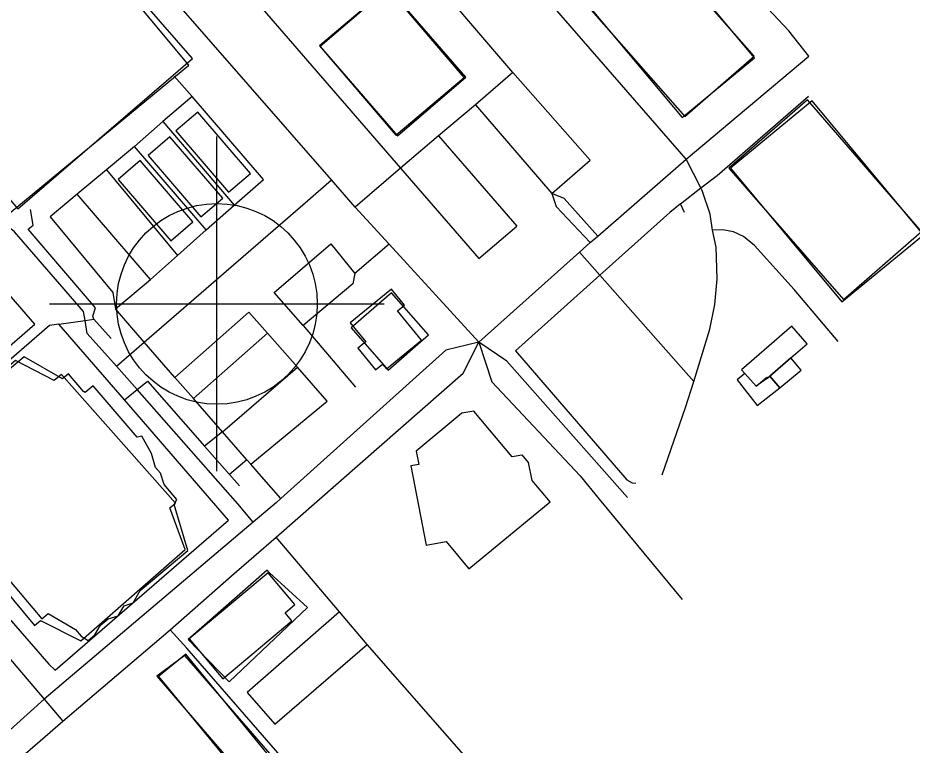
# Model space of a CAD drawing. Header units: metres. Extents: x 5999505 to 6749006, y 1851910 to 2460485.
# Drawn here: x 6332251 to 6333536, y 2150519 to 2151564 of the extents above; entities that cross this region are included whole.
import ezdxf

# ---------------------------------------------------------------- set-up
doc = ezdxf.new("R2010")
doc.units = ezdxf.units.M
for name, color, linetype in [('BUILDINGS', 9, 'Continuous'), ('CL_LOCAL', 4, 'Continuous'), ('CL_MAJOR', 2, 'Continuous'), ('CL_TRAIL', 6, 'Continuous')]:
    doc.layers.add(name, color=color, linetype=linetype)

msp = doc.modelspace()

# ---------------------------------------------------------------- linework, layer by layer
at = {"layer": 'BUILDINGS'}
for points in [[(6333308.184, 2151506.6057), (6333129.989, 2151719.5793), (6333137.6606, 2151726.0703), (6333057.5604, 2151821.7442), (6332946.0435, 2151729.4474), (6333204.3385, 2151420.799), (6333308.184, 2151506.6057)], [(6332016.3039, 2151539.1815), (6332215.1092, 2151310.3048), (6332225.5264, 2151319.249), (6332251.3061, 2151289.5488), (6332501.7358, 2151505.261), (6332288.6459, 2151750.5262), (6332279.0253, 2151742.2309), (6332267.4998, 2151755.468), (6332016.3039, 2151539.1815)], [(6332496.6765, 2151495.727), (6332285.1261, 2151750.118), (6332255.0338, 2151725.2422), (6332245.1663, 2151736.973), (6332009.4429, 2151542.2958), (6332230.5671, 2151276.1743), (6332496.6765, 2151495.727)], [(6333025.1516, 2151630.6866), (6333208.1592, 2151422.1879), (6333307.6148, 2151508.6856), (6333124.578, 2151717.2203), (6333025.1516, 2151630.6866)], [(6332684.1547, 2151523.6909), (6332793.5859, 2151395.3748), (6332891.5488, 2151478.3153), (6332782.1174, 2151606.631), (6332684.1547, 2151523.6909)], [(6332685.1995, 2151522.4446), (6332796.2464, 2151394.625), (6332894.0442, 2151478.8775), (6332783.0264, 2151606.6964), (6332685.1995, 2151522.4446)], [(6333271.5579, 2151348.1667), (6333435.8601, 2151159.7362), (6333548.0363, 2151257.3814), (6333387.4277, 2151442.3955), (6333384.1471, 2151446.1721), (6333271.5579, 2151348.1667)], [(6333433.3982, 2151156.079), (6333550.5155, 2151252.3371), (6333390.9048, 2151444.7702), (6333273.7848, 2151348.1486), (6333359.6856, 2151244.7828), (6333359.6856, 2151244.7828), (6333433.3982, 2151156.079)], [(6332478.007, 2151401.8024), (6332553.5974, 2151313.7727), (6332585.142, 2151340.6394), (6332509.5515, 2151428.669), (6332478.007, 2151401.8024)], [(6332438.0411, 2151366.3758), (6332513.6315, 2151278.346), (6332545.1758, 2151305.1763), (6332469.5857, 2151393.2424), (6332438.0411, 2151366.3758)], [(6332395.0659, 2151332.0661), (6332470.6559, 2151243.9998), (6332502.2006, 2151270.8664), (6332426.6103, 2151358.8962), (6332395.0659, 2151332.0661)], [(6331922.1632, 2151102.7334), (6332069.6765, 2150933.473), (6332118.7848, 2150975.8875), (6332112.5427, 2150983.0378), (6332275.8914, 2151124.0952), (6332151.7786, 2151266.5863), (6331995.011, 2151131.1919), (6331977.882, 2151150.8461), (6331922.1632, 2151102.7334)], [(6332728.0993, 2151126.1287), (6332750.4428, 2151099.0055), (6332739.231, 2151089.6307), (6332764.4752, 2151058.8432), (6332774.503, 2151066.7713), (6332780.0172, 2151060.1731), (6332830.4614, 2151101.2673), (6332795.9323, 2151143.4166), (6332806.2562, 2151151.7063), (6332787.3934, 2151174.4323), (6332728.0993, 2151126.1287)], [(6332729.4463, 2151118.7998), (6332782.6396, 2151058.3314), (6332840.6044, 2151108.9396), (6332787.3815, 2151169.3718), (6332729.4463, 2151118.7998)], [(6333289.8084, 2151058.5799), (6333294.3379, 2151053.4097), (6333310.4532, 2151035.1116), (6333325.7115, 2151048.4221), (6333327.105, 2151046.8089), (6333330.4105, 2151049.6947), (6333360.5134, 2151075.9186), (6333383.7106, 2151096.155), (6333361.672, 2151121.2), (6333289.8084, 2151058.5799)], [(6333330.4105, 2151049.6947), (6333344.6025, 2151032.7229), (6333375.3445, 2151058.2499), (6333360.5134, 2151075.9186), (6333330.4105, 2151049.6947)], [(6332102.4413, 2150948.1691), (6332127.1185, 2150887.4588), (6332119.1983, 2150879.2953), (6332275.2685, 2150691.7625), (6332283.5924, 2150699.1217), (6332341.4928, 2150669.706), (6332491.5151, 2150800.7519), (6332469.2052, 2150860.7874), (6332477.5228, 2150867.3822), (6332313.9547, 2151051.8439), (6332303.6307, 2151043.5544), (6332248.0689, 2151072.1866), (6332102.4413, 2150948.1691)], [(6333283.2467, 2151044.4343), (6333311.9596, 2151007.6846), (6333344.6025, 2151032.7229), (6333330.4105, 2151049.6947), (6333327.105, 2151046.8089), (6333310.4532, 2151035.1116), (6333294.3379, 2151053.4097), (6333283.2467, 2151044.4343)], [(6332898.4162, 2150773.0483), (6333014.9509, 2150869.3089), (6332989.1202, 2150900.101), (6332984.0558, 2150925.9914), (6332975.0608, 2150936.9867), (6332974.4689, 2150936.2634), (6332960.383, 2150933.8293), (6332905.5313, 2150999.4444), (6332888.2164, 2150996.3085), (6332823.0143, 2150942.2275), (6332826.6667, 2150922.9019), (6332814.928, 2150920.8129), (6332837.1533, 2150807.0412), (6332865.624, 2150812.6349), (6332898.4162, 2150773.0483)], [(6332495.8256, 2150671.5434), (6332554.3245, 2150611.2134), (6332666.7552, 2150717.8821), (6332612.5045, 2150767.2915), (6332609.1945, 2150771.0684), (6332495.8256, 2150671.5434)], [(6332545.186, 2150615.3654), (6332644.6204, 2150698.6571), (6332634.7493, 2150710.0237), (6332648.9123, 2150721.9229), (6332610.3074, 2150767.3822), (6332497.009, 2150672.9173), (6332545.186, 2150615.3654)], [(6332731.5943, 2150367.0063), (6332646.5721, 2150470.3669), (6332635.656, 2150461.3539), (6332621.4369, 2150478.5811), (6332628.81, 2150484.3462), (6332492.1397, 2150650.7484), (6332452.9033, 2150618.6654), (6332574.1971, 2150471.32), (6332552.9568, 2150454.0174), (6332585.4589, 2150414.7969), (6332581.3299, 2150411.5539), (6332602.5106, 2150385.5322), (6332633.486, 2150410.7653), (6332661.9214, 2150375.9469), (6332641.2731, 2150359.3675), (6332632.5652, 2150369.6324), (6332609.2588, 2150350.5262), (6332619.7071, 2150338.0627), (6332585.7806, 2150310.3051), (6332616.2494, 2150273.2857), (6332731.5943, 2150367.0063)]]:
    msp.add_lwpolyline(points, close=True, dxfattribs=at)
for points in [[(6332130.3796, 2150884.8836), (6332285.6637, 2150701.5806), (6332294.8098, 2150709.1516), (6332333.8913, 2150686.2605), (6332342.0189, 2150676.7283), (6332352.2244, 2150670.4559), (6332352.2244, 2150670.4559), (6332361.6665, 2150678.3886), (6332369.984, 2150692.1556), (6332380.903, 2150701.5326), (6332395.2969, 2150705.7842), (6332403.9133, 2150720.277), (6332416.546, 2150724.1789), (6332426.9472, 2150741.9338), (6332495.4034, 2150799.628), (6332475.4283, 2150865.6881), (6332479.587, 2150872.5716), (6332461.0084, 2150894.2033), (6332456.1575, 2150910.262), (6332448.9001, 2150918.6949), (6332442.9097, 2150938.7677), (6332429.3392, 2150963.6353), (6332422.5849, 2150961.8699), (6332359.5981, 2151035.926), (6332348.0901, 2151026.1898), (6332345.4648, 2151027.6675), (6332323.9858, 2151052.9636), (6332315.1358, 2151045.7543), (6332260.5959, 2151077.5092), (6332115.1294, 2150955.2743)], [(6332632.1952, 2150486.2119), (6332490.8652, 2150648.9748), (6332450.5322, 2150618.976), (6332450.5322, 2150618.976), (6332577.0807, 2150472.7529)]]:
    msp.add_lwpolyline(points, dxfattribs=at)
at = {"layer": 'CL_LOCAL'}
for points in [[(6333386.1509, 2151508.9585), (6333357.4934, 2151545.2708), (6333327.3649, 2151577.226), (6333279.149, 2151629.9712), (6333232.0082, 2151681.579), (6333184.1996, 2151733.9205), (6333135.6069, 2151787.1058), (6333084.313, 2151843.2257), (6333056.2554, 2151873.9266), (6333030.61, 2151916.586), (6333007.1321, 2151941.0969), (6332880.1249, 2152088.0137), (6332740.7269, 2152242.4954)], [(6333017.462, 2151311.8203), (6333072.5878, 2151359.3574), (6332961.3784, 2151485.3932), (6332681.0288, 2151812.9732), (6332551.0894, 2151963.1191), (6332497.1167, 2151916.8115), (6332442.6126, 2151870.035), (6332388.6691, 2151823.7638), (6332524.2697, 2151667.1268), (6332800.4104, 2151348.1353), (6332912.8779, 2151218.2659), (6332967.3529, 2151265.0071)], [(6332589.0081, 2150840.0063), (6332567.1263, 2150866.2521), (6332422.4688, 2151030.3532), (6332392.7068, 2151064.0904), (6332350.569, 2151111.0352), (6332347.7016, 2151129.5536), (6332345.7247, 2151142.2759), (6332246.7035, 2151256.9653), (6332217.0037, 2151280.2897), (6332166.1241, 2151336.8084), (6332143.4434, 2151344.0564), (6332077.3296, 2151422.544), (6332066.3194, 2151441.4928), (6331988.1881, 2151526.7412), (6331983.2208, 2151532.0972), (6331960.7664, 2151556.273)], [(6332961.3784, 2151485.3932), (6332907.9614, 2151438.9711), (6332854.8842, 2151394.7307), (6332800.4104, 2151348.1353), (6332735.1951, 2151292.3435)], [(6332475.392, 2151480.0996), (6332501.6173, 2151451.1241)], [(6332501.6173, 2151451.1241), (6332459.2129, 2151414.9165), (6332418.5135, 2151379.3867), (6332378.4457, 2151345.8542), (6332336.2843, 2151310.737), (6332297.5746, 2151278.4679)], [(6332561.7689, 2151295.2476), (6332603.941, 2151331.7122), (6332501.6173, 2151451.1241)], [(6332907.9614, 2151438.9711), (6333017.462, 2151311.8203)], [(6332459.2129, 2151414.9165), (6332561.7689, 2151295.2476)], [(6332854.8842, 2151394.7307), (6332967.3529, 2151265.0071)], [(6332521.5949, 2151259.4586), (6332418.5135, 2151379.3867)], [(6332378.4457, 2151345.8542), (6332480.536, 2151222.985)], [(6332392.7068, 2151064.0904), (6332432.3417, 2151098.391), (6332667.346, 2151301.8518), (6332701.3731, 2151331.3198)], [(6332441.6034, 2151188.5331), (6332336.2843, 2151310.737)], [(6333083.3081, 2151250.5215), (6333035.0142, 2151304.5055), (6333017.462, 2151311.8203)], [(6333017.462, 2151311.8203), (6333023.7274, 2151293.0924), (6333072.6839, 2151241.3239)], [(6332432.3417, 2151098.391), (6332391.2683, 2151146.4921), (6332441.6034, 2151188.5331), (6332480.536, 2151222.985), (6332521.5949, 2151259.4586), (6332561.7689, 2151295.2476)], [(6332297.5746, 2151278.4679), (6332387.3821, 2151169.4604), (6332391.2683, 2151146.4921)], [(6333428.5133, 2151099.3595), (6333365.3546, 2151174.1793), (6333308.3723, 2151237.2987), (6333292.3602, 2151250.2441), (6333278.0243, 2151256.6953), (6333262.6049, 2151259.6238), (6333248.1528, 2151258.9765)], [(6332660.5815, 2151122.382), (6332618.9747, 2151169.7953), (6332700.5092, 2151239.5437), (6332734.7723, 2151197.1416)], [(6332783.8764, 2151239.2296), (6332734.7723, 2151197.1416), (6332731.8076, 2151182.1295), (6332660.5815, 2151122.382), (6332735.7606, 2151034.0649)], [(6333057.1276, 2151227.397), (6333086.2813, 2151194.4663), (6333221.0443, 2151042.0993)], [(6332609.4732, 2151111.3296), (6332582.641, 2151141.4021), (6332476.5896, 2151047.8612)], [(6332585.7874, 2150923.1506), (6332695.3024, 2151013.7875), (6332652.3877, 2151062.5585), (6332609.4732, 2151111.3296), (6332503.0977, 2151017.5728)], [(6332628.7292, 2150874.0879), (6332600.8851, 2150905.8798), (6332585.7874, 2150923.1506), (6332580.0673, 2150929.6412), (6332544.791, 2150969.9765), (6332503.0977, 2151017.5728), (6332476.5896, 2151047.8612), (6332432.3417, 2151098.391)], [(6332544.791, 2150969.9765), (6332652.3877, 2151062.5585)], [(6332914.6663, 2150479.3271), (6332752.478, 2150664.7216), (6332712.7386, 2150711.2459), (6332621.9199, 2150818.7677)], [(6332712.7386, 2150711.2459), (6332580.1317, 2150595.5665), (6332620.1153, 2150550.2416), (6332752.478, 2150664.7216)], [(6332766.177, 2150345.7544), (6332735.7503, 2150380.7709), (6332493.6162, 2150659.3285), (6332469.6826, 2150685.5183)]]:
    msp.add_lwpolyline(points, dxfattribs=at)
at = {"layer": 'CL_MAJOR'}
for points in [[(6332912.9293, 2151098.4123), (6332783.8764, 2151239.2296), (6332735.1951, 2151292.3435), (6332701.3731, 2151331.3198), (6332462.1429, 2151605.5582), (6332274.3143, 2151825.7515), (6332123.9545, 2152001.2599), (6331800.8482, 2152373.1778), (6331669.7031, 2152521.9179), (6331642.2074, 2152552.9797), (6331620.1284, 2152579.9197), (6331541.9322, 2152674.5994), (6331500.7597, 2152724.4503), (6331355.8319, 2152900.1369), (6331340.5409, 2152918.6114), (6331313.153, 2152948.4349), (6331282.2778, 2152981.782), (6331132.2933, 2153144.3682), (6331077.3101, 2153203.6167), (6331035.0842, 2153249.8726), (6331031.1056, 2153254.2376), (6331018.0347, 2153268.2524)], [(6333210.2712, 2151361.0791), (6332906.102, 2151711.3135), (6332892.1956, 2151727.3002), (6332573.0742, 2152093.6063), (6332424.2583, 2152264.4404), (6332262.7576, 2152449.8324)], [(6333210.2712, 2151361.0791), (6333386.1509, 2151508.9585)], [(6332912.9293, 2151098.4123), (6333057.1276, 2151227.397), (6333072.6839, 2151241.3239), (6333083.3081, 2151250.5215), (6333210.2712, 2151361.0791)], [(6333248.1528, 2151258.9765), (6333244.5323, 2151282.2703), (6333233.4845, 2151314.7261), (6333231.0047, 2151319.6976), (6333210.2712, 2151361.0791)], [(6331667.8852, 2151306.3619), (6331701.5904, 2151267.6038), (6332010.079, 2150912.843), (6332201.9166, 2150687.846), (6332289.1179, 2150586.0682), (6332315.881, 2150554.6853)], [(6333175.7955, 2150908.1599), (6333209.4284, 2151004.5848), (6333221.0443, 2151042.0993), (6333244.2169, 2151117.0561), (6333251.3319, 2151152.4227), (6333254.7073, 2151189.2032), (6333253.0238, 2151234.5077), (6333248.1528, 2151258.9765)], [(6332912.9293, 2151098.4123), (6332865.5965, 2151086.7827), (6332628.7292, 2150874.0879), (6332622.4128, 2150868.5326), (6332589.0081, 2150840.0063), (6332289.1179, 2150586.0682), (6331989.9473, 2150316.8363), (6331893.38, 2150236.9458), (6331872.1592, 2150218.5149), (6331843.3554, 2150193.7747), (6331741.6453, 2150108.6476), (6331686.7363, 2150063.1138)], [(6332621.9199, 2150818.7677), (6332890.2974, 2151054.0337), (6332912.9293, 2151098.4123)], [(6333125.8604, 2150875.6167), (6332952.7383, 2151071.2929), (6332912.9293, 2151098.4123)], [(6332912.9293, 2151098.4123), (6332931.2791, 2151041.3948), (6333057.9488, 2150906.4228), (6333085.4299, 2150873.1781), (6333204.6134, 2150729.1293)], [(6332315.881, 2150554.6853), (6332469.6826, 2150685.5183), (6332557.6424, 2150763.1872), (6332621.9199, 2150818.7677)], [(6331715.3247, 2150032.7713), (6331835.5423, 2150134.1668), (6331868.0974, 2150162.5171), (6332014.0761, 2150289.4431), (6332026.8484, 2150299.6422), (6332171.0878, 2150429.0588), (6332315.881, 2150554.6853)]]:
    msp.add_lwpolyline(points, dxfattribs=at)
at = {"layer": 'CL_TRAIL'}
for points in [[(6332310.1767, 2151124.0342), (6332296.8312, 2151122.541), (6332063.5309, 2150920.1252), (6331747.5894, 2151273.7813), (6331721.6875, 2151284.8787), (6331722.6232, 2151316.9096), (6331752.1899, 2151327.5538), (6331983.2208, 2151532.0972)], [(6333254.4765, 2151337.6744), (6333385.858, 2151451.1824)], [(6333202.1301, 2151296.7769), (6333231.0047, 2151319.6976), (6333254.4765, 2151337.6744)], [(6333207.9797, 2151284.5694), (6333202.1301, 2151296.7769), (6333186.7337, 2151284.487), (6333086.2813, 2151194.4663), (6332965.519, 2151086.2253), (6333125.0104, 2150900.8539), (6333132.7711, 2150896.6404), (6333138.2193, 2150896.3413)], [(6332385.3234, 2151103.7982), (6332360.4052, 2151131.3796), (6332358.9745, 2151135.6146), (6332362.7964, 2151147.9255), (6332266.2181, 2151260.3377), (6332273.1525, 2151266.2156), (6332269.3221, 2151288.8194)], [(6332310.1767, 2151124.0342), (6332347.7016, 2151129.5536), (6332360.4052, 2151131.3796)], [(6332553.4847, 2150842.8076), (6332404.0913, 2151015.503), (6332310.1767, 2151124.0342)], [(6332404.0913, 2151015.503), (6332422.4688, 2151030.3532), (6332437.1905, 2151042.5025)], [(6332437.1905, 2151042.5025), (6332519.1279, 2150949.2877), (6332554.7833, 2150908.7308), (6332569.3008, 2150892.1929)], [(6332544.791, 2150969.9765), (6332519.1279, 2150949.2877)], [(6332063.5309, 2150920.1252), (6332092.5433, 2150869.974), (6332295.976, 2150636.5093), (6332304.9884, 2150627.6617), (6332553.4847, 2150842.8076)], [(6332580.0673, 2150929.6412), (6332554.7833, 2150908.7308)]]:
    msp.add_lwpolyline(points, dxfattribs=at)
at = {"layer": 'IMG_ALIGN_FAR'}
for p, q in [((6332536.8765, 2150913.3947, 275.3327), (6332536.8765, 2151393.3947, 275.3327)), ((6332296.8765, 2151153.3947, 275.3327), (6332776.8765, 2151153.3947, 275.3327))]:
    msp.add_line(p, q, dxfattribs=at)
msp.add_circle((6332536.8765, 2151153.3947, 275.3327), 144, dxfattribs=at)

doc.saveas('drawing.dxf')
